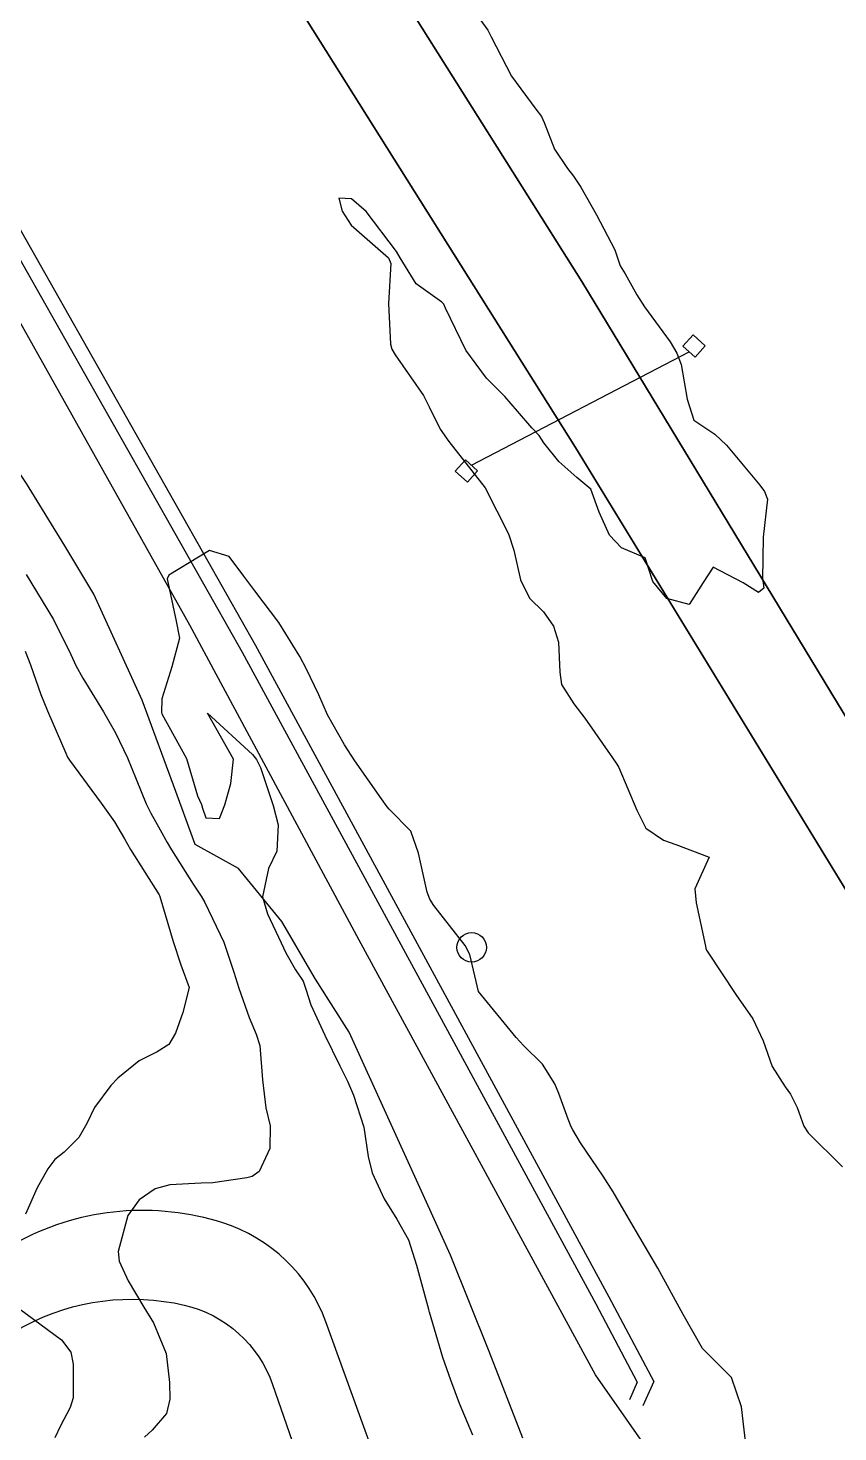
# Model space of a CAD drawing. Header units: metres. Extents: x 318500 to 325275, y 7408834 to 7428799.
# Drawn here: x 322722.6 to 322758, y 7421591.3 to 7421652.7 of the extents above; entities that cross this region are included whole.
import ezdxf

# ---------------------------------------------------------------- set-up
doc = ezdxf.new("R2010")
doc.units = ezdxf.units.M
doc.header["$MEASUREMENT"] = 0
for name, color, linetype in [('Canaleta de Drenagem', 151, 'Continuous'), ('Curvas de Nivel 1m', 11, 'Continuous'), ('Curvas de Nivel 5m', 15, 'Continuous'), ('Divisas', 45, 'Continuous'), ('Hidrografia', 140, 'Continuous'), ('Linha Férrea', 20, 'Continuous'), ('Postes', 20, 'Continuous'), ('Pórticos', 45, 'Continuous'), ('Vias Primárias', 230, 'Continuous'), ('Vias Secundárias', 230, 'Continuous')]:
    doc.layers.add(name, color=color, linetype=linetype)

msp = doc.modelspace()

# ---------------------------------------------------------------- linework, layer by layer
at = {"layer": 'Canaleta de Drenagem'}
for points in [[(322627.838, 7421813.449), (322631.942, 7421805.996), (322641.752, 7421788.325), (322652.608, 7421768.097), (322663.797, 7421747.396), (322672.139, 7421731.584), (322685.979, 7421707.356), (322707.502, 7421668.583), (322731.942, 7421625.399), (322747.388, 7421596.92), (322749.2, 7421593.497), (322748.854, 7421592.725)], [(322628.408, 7421813.763), (322632.511, 7421806.311), (322642.322, 7421788.636), (322653.18, 7421768.405), (322664.371, 7421747.702), (322672.708, 7421731.897), (322686.545, 7421707.675), (322708.069, 7421668.901), (322732.511, 7421625.714), (322747.961, 7421597.227), (322749.923, 7421593.52), (322749.447, 7421592.459)]]:
    msp.add_lwpolyline(points, dxfattribs=at)
at = {"layer": 'Curvas de Nivel 1m', "flags": 128}
for points, elevation in [([(322742.199, 7421653.214), (322742.673, 7421652.581), (322742.816, 7421652.293), (322743.697, 7421650.566), (322744.769, 7421649.131), (322745.018, 7421648.801), (322745.137, 7421648.544), (322745.583, 7421647.372), (322746.146, 7421646.529), (322746.405, 7421646.195), (322746.728, 7421645.715), (322747.418, 7421644.513), (322748.213, 7421642.979), (322748.38, 7421642.503), (322748.454, 7421642.278), (322748.674, 7421641.933), (322749.178, 7421641.005), (322749.517, 7421640.487), (322750.637, 7421638.955), (322750.921, 7421638.466), (322751.115, 7421637.97), (322751.373, 7421636.458), (322751.674, 7421635.537), (322752.585, 7421634.928), (322753.102, 7421634.435), (322754.554, 7421632.696), (322754.754, 7421632.417), (322754.882, 7421632.078), (322754.704, 7421630.417), (322754.673, 7421628.589), (322754.704, 7421628.417), (322754.722, 7421628.191), (322754.494, 7421627.997), (322753.83, 7421628.427), (322752.507, 7421629.109), (322752.075, 7421628.446), (322751.462, 7421627.478), (322750.489, 7421627.742), (322749.876, 7421628.479), (322749.546, 7421629.52), (322748.515, 7421629.954), (322747.987, 7421630.505), (322747.536, 7421631.509), (322747.163, 7421632.514), (322746.558, 7421633.035), (322745.767, 7421633.731), (322745.113, 7421634.542), (322744.906, 7421634.868), (322744.587, 7421635.201), (322743.962, 7421635.927), (322743.417, 7421636.568), (322742.612, 7421637.37), (322741.712, 7421638.589), (322740.82, 7421640.436), (322740.747, 7421640.599), (322740.661, 7421640.685), (322739.545, 7421641.493), (322738.846, 7421642.628), (322738.684, 7421642.909), (322737.347, 7421644.65), (322736.718, 7421645.203), (322736.154, 7421645.23), (322736.299, 7421644.664), (322736.701, 7421644.053), (322738.334, 7421642.635), (322738.425, 7421642.381), (322738.325, 7421640.635), (322738.41, 7421638.857), (322738.476, 7421638.632), (322738.626, 7421638.388), (322739.856, 7421636.611), (322740.106, 7421636.118), (322740.585, 7421635.142), (322740.964, 7421634.596), (322742.55, 7421632.58), (322743.569, 7421630.564), (322743.811, 7421629.858), (322744.102, 7421628.556), (322744.488, 7421627.757), (322745.096, 7421627.158), (322745.537, 7421626.534), (322745.756, 7421625.827), (322745.812, 7421624.529), (322745.886, 7421623.979), (322746.426, 7421623.141), (322746.911, 7421622.515), (322748.117, 7421620.78), (322748.306, 7421620.501), (322748.388, 7421620.357), (322749.174, 7421618.488), (322749.573, 7421617.702), (322750.347, 7421617.179), (322750.88, 7421616.997), (322752.34, 7421616.44), (322751.714, 7421615.055), (322751.768, 7421614.448), (322752.176, 7421612.547), (322752.191, 7421612.441), (322752.216, 7421612.378), (322752.278, 7421612.287), (322753.499, 7421610.428), (322754.244, 7421609.367), (322754.702, 7421608.413), (322755.096, 7421607.289), (322755.654, 7421606.398), (322755.889, 7421606.085), (322756.191, 7421605.504), (322756.476, 7421604.679), (322756.67, 7421604.383), (322758.158, 7421602.9)], 744), ([(322753.99, 7421590.41), (322753.745, 7421592.414), (322753.308, 7421593.696), (322752.582, 7421594.432), (322752.048, 7421594.965), (322751.204, 7421596.453), (322750.1, 7421598.47), (322748.922, 7421600.482), (322748.14, 7421601.808), (322747.709, 7421602.497), (322746.724, 7421603.96), (322746.382, 7421604.517), (322746.312, 7421604.649), (322746.185, 7421604.981), (322745.776, 7421606.106), (322745.597, 7421606.529), (322745.061, 7421607.386), (322744.225, 7421608.208), (322743.908, 7421608.553), (322742.26, 7421610.57), (322741.882, 7421612.182), (322741.682, 7421612.579), (322740.306, 7421614.325), (322740.133, 7421614.603), (322740.012, 7421614.907), (322739.645, 7421616.61), (322739.303, 7421617.569), (322738.359, 7421618.541), (322738.275, 7421618.631), (322738.02, 7421618.979), (322736.862, 7421620.645), (322736.4, 7421621.344), (322735.67, 7421622.661), (322735.284, 7421623.527), (322734.739, 7421624.677), (322734.448, 7421625.208), (322733.544, 7421626.694), (322732.49, 7421628.074), (322732.009, 7421628.715), (322731.365, 7421629.577), (322730.511, 7421629.833), (322728.729, 7421628.757), (322728.659, 7421628.596), (322729.057, 7421626.751), (322729.202, 7421626.006), (322728.863, 7421624.754), (322728.426, 7421623.354), (322728.407, 7421622.76), (322728.419, 7421622.7), (322729.507, 7421620.743), (322729.986, 7421619.115), (322730.153, 7421618.733), (322730.208, 7421618.582), (322730.354, 7421618.155), (322730.951, 7421618.127), (322731.182, 7421618.722), (322731.437, 7421619.656), (322731.559, 7421620.718), (322730.42, 7421622.73), (322732.393, 7421620.923), (322732.569, 7421620.707), (322732.739, 7421620.35), (322733.287, 7421618.696), (322733.508, 7421617.849), (322733.454, 7421616.693), (322733.082, 7421615.945), (322732.828, 7421614.702), (322733.038, 7421613.96), (322733.641, 7421612.69), (322733.842, 7421612.253), (322734.268, 7421611.507), (322734.599, 7421611.011), (322734.716, 7421610.673), (322734.94, 7421609.98), (322735.544, 7421608.66), (322736.21, 7421607.316), (322736.539, 7421606.647), (322736.799, 7421606.039), (322737.252, 7421604.639), (322737.441, 7421603.357), (322737.616, 7421602.635), (322738.133, 7421601.509), (322738.7, 7421600.621), (322739.205, 7421599.708), (322739.553, 7421598.608), (322740.071, 7421596.684), (322740.091, 7421596.6), (322740.103, 7421596.566), (322740.69, 7421594.59), (322741.039, 7421593.594), (322741.422, 7421592.579), (322741.999, 7421591.191)], 744), ([(322722.449, 7421625.444), (322722.683, 7421624.836), (322723.14, 7421623.543), (322723.438, 7421622.825), (322724.225, 7421620.98), (322724.305, 7421620.811), (322724.388, 7421620.671), (322725.772, 7421618.796), (322726.352, 7421617.983), (322726.795, 7421617.234), (322727.057, 7421616.779), (322728.31, 7421614.788), (322728.328, 7421614.76), (322728.345, 7421614.724), (322728.927, 7421612.75), (322729.26, 7421611.736), (322729.619, 7421610.74), (322729.345, 7421609.642), (322729.023, 7421608.748), (322728.729, 7421608.245), (322728.218, 7421607.929), (322727.441, 7421607.542), (322726.508, 7421606.785), (322726.197, 7421606.462), (322725.486, 7421605.498), (322725.151, 7421604.8), (322724.794, 7421604.181), (322724.161, 7421603.547), (322723.754, 7421603.218), (322723.45, 7421602.821), (322722.984, 7421601.981), (322722.475, 7421600.835)], 746), ([(322722.21, 7421596.696), (322724.048, 7421595.344), (322724.447, 7421594.806), (322724.554, 7421594.286), (322724.548, 7421592.805), (322724.428, 7421592.392), (322724.002, 7421591.579), (322723.751, 7421591.056)], 746)]:
    msp.add_lwpolyline(points, dxfattribs=dict(at, elevation=elevation))
at = {"layer": 'Curvas de Nivel 5m', "elevation": 745, "flags": 128}
msp.add_lwpolyline([(322722.499, 7421628.786), (322723.696, 7421626.822), (322724.447, 7421625.295), (322724.672, 7421624.808), (322724.973, 7421624.266), (322725.874, 7421622.795), (322726.406, 7421621.874), (322726.93, 7421620.782), (322727.302, 7421619.851), (322727.747, 7421618.769), (322727.943, 7421618.353), (322728.349, 7421617.634), (322728.663, 7421617.075), (322728.843, 7421616.752), (322729.801, 7421615.254), (322730.149, 7421614.732), (322730.306, 7421614.456), (322731.135, 7421612.721), (322731.575, 7421611.409), (322731.786, 7421610.715), (322732.241, 7421609.425), (322732.548, 7421608.705), (322732.713, 7421608.213), (322732.83, 7421606.701), (322732.974, 7421605.485), (322733.152, 7421604.695), (322733.149, 7421603.712), (322732.675, 7421602.702), (322732.367, 7421602.487), (322732.146, 7421602.425), (322730.659, 7421602.208), (322730.142, 7421602.183), (322728.771, 7421602.12), (322728.138, 7421601.937), (322727.438, 7421601.463), (322726.938, 7421600.778), (322726.522, 7421599.202), (322726.558, 7421598.783), (322726.948, 7421597.917), (322727.646, 7421596.766), (322728.06, 7421596.093), (322728.611, 7421594.751), (322728.763, 7421593.485), (322728.769, 7421592.749), (322728.633, 7421592.128), (322728, 7421591.398), (322727.663, 7421591.097)], dxfattribs=at)
at = {"layer": 'Divisas'}
msp.add_lwpolyline([(322764.143, 7421569.822), (322748.729, 7421591.88), (322747.373, 7421593.82), (322737.047, 7421612.811), (322729.648, 7421626.582), (322717.864, 7421647.585), (322709.953, 7421661.855), (322697.545, 7421684.107), (322686.966, 7421702.894), (322675.77, 7421722.399), (322666.893, 7421739.566), (322656.896, 7421743.086), (322638.688, 7421773.493), (322627.244, 7421792.629), (322597.945, 7421842.624)], dxfattribs=at)
at = {"layer": 'Hidrografia'}
msp.add_lwpolyline([(322744.197, 7421591.05), (322742.723, 7421594.838), (322741.039, 7421599.046), (322739.986, 7421601.361), (322736.615, 7421608.784), (322735.142, 7421611.099), (322733.668, 7421613.624), (322731.774, 7421615.938), (322729.879, 7421616.99), (322729.037, 7421619.305), (322727.563, 7421623.303), (322725.458, 7421627.932), (322724.195, 7421630.036), (322722.511, 7421632.771), (322721.669, 7421634.034), (322720.195, 7421636.138), (322718.932, 7421638.873), (322717.879, 7421639.925), (322716.616, 7421642.029), (322715.774, 7421643.923)], dxfattribs=at)
at = {"layer": 'Linha Férrea'}
for points in [[(322143.825, 7422393.254, 0.177055), (322348.62, 7422102.056), (322434.806, 7422041.149, -0.110991), (322629.993, 7421830.678), (322682.61, 7421743.599), (322746.773, 7421641.593), (322762.264, 7421616.034), (322784.09, 7421580.598, 0.089131), (322895.412, 7421449.131), (322994.737, 7421367.338, -0.08158), (323134.171, 7421212.836), (323192.504, 7421114.159, 0.09806), (323348.116, 7420944.919), (323507.932, 7420825.984), (323699.619, 7420681.705), (323733.067, 7420655.668, -0.104587), (323843.705, 7420529.863, -0.339852), (323771.4, 7420065.587)], [(323771.4, 7420065.587, 0.339852), (323843.705, 7420529.863, 0.104587), (323733.067, 7420655.668), (323699.619, 7420681.705), (323507.932, 7420825.984), (323348.116, 7420944.919, -0.09806), (323192.504, 7421114.159), (323134.171, 7421212.836, 0.08158), (322994.737, 7421367.338), (322895.412, 7421449.131, -0.089131), (322784.09, 7421580.598), (322762.264, 7421616.034), (322746.773, 7421641.593), (322682.61, 7421743.599), (322629.993, 7421830.678, 0.110991), (322434.806, 7422041.149), (322348.62, 7422102.056, -0.177055), (322143.825, 7422393.254)], [(322140.246, 7422392.292, 0.177815), (322346.493, 7422099.021), (322440.925, 7422031.999, -0.098061), (322613.888, 7421848.216), (322683.948, 7421733.892), (322746.506, 7421634.335), (322780.475, 7421578.692, 0.094269), (322901.272, 7421438.87), (322999.189, 7421358.366, -0.08072), (323136.386, 7421201.409), (323184.599, 7421119.369, 0.102464), (323355.759, 7420933.913), (323510.091, 7420819.318), (323694.288, 7420680.697, -0.007988), (323738.117, 7420646.682, -0.098634), (323840.146, 7420527.887, -0.339824), (323768.602, 7420068.543)], [(323768.602, 7420068.543, 0.339824), (323840.146, 7420527.887, 0.098634), (323738.117, 7420646.682, 0.007988), (323694.288, 7420680.697), (323510.091, 7420819.318), (323355.759, 7420933.913, -0.102464), (323184.599, 7421119.369), (323136.386, 7421201.409, 0.08072), (322999.189, 7421358.366), (322901.272, 7421438.87, -0.094269), (322780.475, 7421578.692), (322746.506, 7421634.335), (322683.948, 7421733.892), (322613.888, 7421848.216, 0.098061), (322440.925, 7422031.999), (322346.493, 7422099.021, -0.177815), (322140.246, 7422392.292)]]:
    msp.add_lwpolyline(points, format="xyb", dxfattribs=at)
at = {"layer": 'Postes'}
msp.add_circle((322741.963, 7421612.495), 0.645, dxfattribs=at)
at = {"layer": 'Pórticos'}
for points in [[(322751.728, 7421638.289), (322751.193, 7421638.766), (322751.633, 7421639.259), (322752.168, 7421638.782)], [(322741.782, 7421632.831), (322741.247, 7421633.308), (322741.687, 7421633.801), (322742.222, 7421633.324)]]:
    msp.add_lwpolyline(points, close=True, dxfattribs=at)
msp.add_lwpolyline([(322741.954, 7421633.563), (322751.461, 7421638.528)], dxfattribs=at)
at = {"layer": 'Vias Primárias'}
for points in [[(323715.644, 7420145.548, 0), (323709.04, 7420132.939)], [(323831.088, 7420001.787, 0), (323833.844, 7420008.443, 0.220888)]]:
    msp.add_lwpolyline(points, format="xyb", dxfattribs=at)
at = {"layer": 'Vias Secundárias'}
for points in [[(322740.084, 7421583.739), (322735.594, 7421596.126, 0.232994), (322731.084, 7421600.457, 0.199628), (322722.255, 7421599.69), (322713.812, 7421594.545), (322710.72, 7421593.643), (322706.082, 7421591.583), (322696.163, 7421585.66)], [(322705.438, 7421587.849), (322714.585, 7421592.227), (322717.805, 7421593.515), (322722.443, 7421595.961, -0.180199), (322729.4, 7421596.862, -0.257927), (322733.265, 7421593.386), (322734.726, 7421589.155)]]:
    msp.add_lwpolyline(points, format="xyb", dxfattribs=at)

doc.saveas('drawing.dxf')
